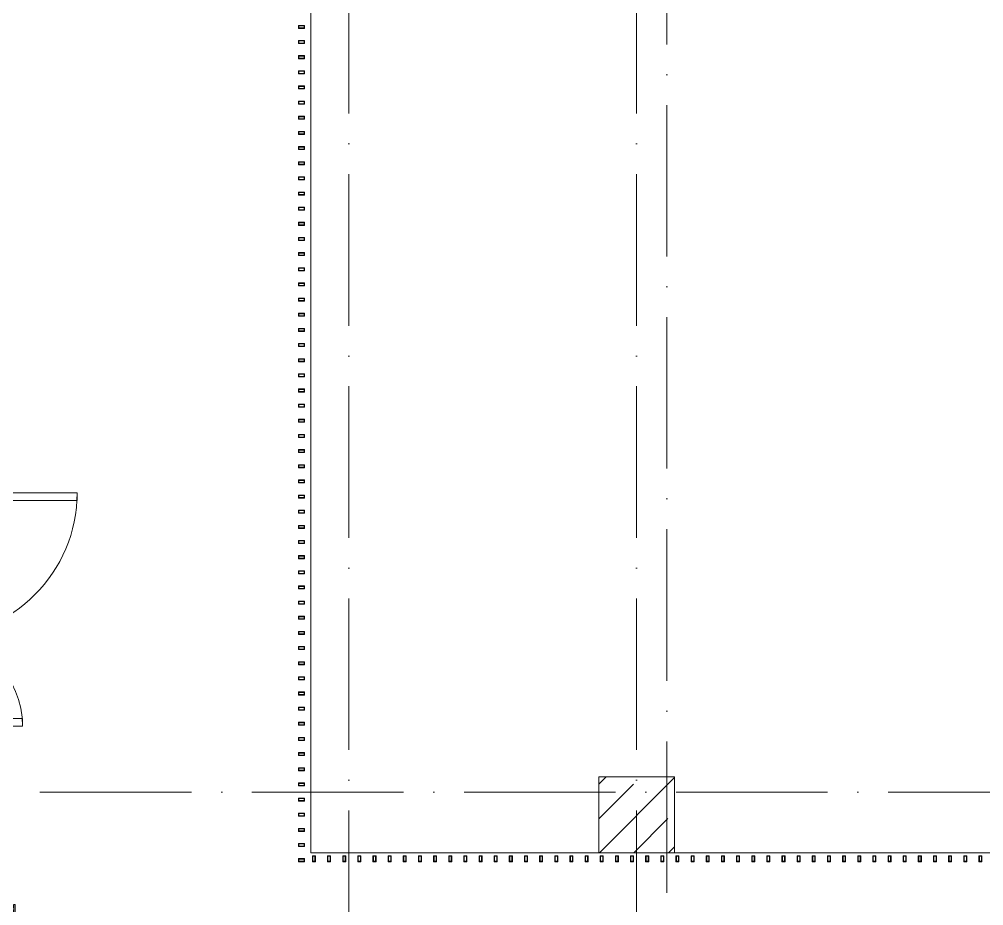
# Model space of a CAD drawing. Header units: millimetres. Extents: x -6467 to 106027, y -7090 to 195095.
# Drawn here: x 5684 to 12051, y 169445 to 175296 of the extents above; entities that cross this region are included whole.
import ezdxf

# ---------------------------------------------------------------- set-up
doc = ezdxf.new("R2010")
doc.units = ezdxf.units.MM
doc.linetypes.add('50_200_ШТРИХ_1Т_ш5_п1_п1_', pattern=[1400, 1000, -200, 0, -200])
for name, color, linetype, lineweight in [('A-DOOR', 7, 'Continuous', 9), ('A-DOOR-2', 7, 'Continuous', 5), ('A-DOOR-FRAM', 7, 'Continuous', 9), ('A-DOOR-FRAM-2', 7, 'Continuous', 5), ('A-FLOR', 7, 'Continuous', 9), ('S-COLS', 7, 'Continuous', 9), ('S-COLS-1', 7, 'Continuous', 5), ('Ограждение', 7, 'Continuous', 9), ('Ограждение-1', 7, 'Continuous', 20)]:
    doc.layers.add(name, color=color, linetype=linetype, lineweight=lineweight)
doc.layers.add('Оси-3', color=7, linetype='50_200_ШТРИХ_1Т_ш5_п1_п1_', lineweight=9, true_color=0xaaaaaa)
pattern_1 = [(135, (1456.41, 189.685), (-14.14214, -14.14214), []), (225, (1456.41, 189.685), (14.14214, -14.14214), [])]
pattern_2 = [(45, (-666.384, 189.685), (-14.1421, 14.1421), []), (135, (-666.384, 189.685), (-14.1421, -14.1421), [])]

# ---------------------------------------------------------------- blocks, each defined once
blk = doc.blocks.new('BSC_Колонна _Прямоугольная - 500х500-V6-АИ_План этажа Радиаторы_3')
at = {"layer": 'S-COLS-1'}
h = blk.add_hatch(dxfattribs=at)
h.set_pattern_fill('FP_32', color=256, style=0, pattern_type=2)
h.set_pattern_definition([(45, (-9650, -67431.04), (-228.0985, 228.0985), []), (45, (-9421.9, -67431.04), (-228.0985, 228.0985), [403.225, -80.645, 6.706, -73.939])])
h.paths.add_polyline_path([(-250, -250), (250, -250), (250, 250), (-250, 250), (-250, -189.2)])
for p, q in [((250, 250), (-250, 250)), ((-250, 250), (-250, -250)), ((250, -250), (250, 250)), ((-250, -250), (250, -250))]:
    blk.add_line(p, q, dxfattribs=at)
blk = doc.blocks.new('110_Дверь_СКБ_2Ст_Наружная1 - СОШ_Д-07_1760_1440_х2400мм_Все учебные помещения_ читальные залы-25567571-АИ_План этажа Радиаторы_3')
at = {"layer": 'A-DOOR-2'}
h = blk.add_hatch(dxfattribs=at)
h.set_pattern_fill('FP_117', color=256, style=0, pattern_type=2)
h.set_pattern_definition(pattern_1)
h.paths.add_polyline_path([(899.5, -115), (899.5, 115), (839.5, 115), (839.5, -115)])
at = {"layer": 'A-DOOR-FRAM-2'}
h = blk.add_hatch(dxfattribs=at)
h.set_pattern_fill('FP_118', color=256, style=0, pattern_type=2)
h.set_pattern_definition(pattern_2)
h.paths.add_polyline_path([(-800.5, -115), (-800.5, 115), (-860.5, 115), (-860.5, -115)])
at = {"layer": 'A-DOOR'}
for p, q in [((-750.5, 990), (-750.5, 40)), ((-700.5, 990), (-750.5, 990)), ((-700.5, 40), (-700.5, 990)), ((789.5, 630), (739.5, 630)), ((739.5, 630), (739.5, 40)), ((789.5, 40), (789.5, 630)), ((-750.5, 40), (-700.5, 40)), ((739.5, 40), (789.5, 40))]:
    blk.add_line(p, q, dxfattribs=at)
at = {"layer": 'A-DOOR-2'}
for p, q in [((-792.5, 123), (-862.5, 123)), ((-862.5, 123), (-862.5, 115)), ((-862.5, 115), (-800.5, 115)), ((-800.5, 115), (-800.5, 40)), ((-792.5, 40), (-792.5, 123)), ((901.5, 123), (831.5, 123)), ((831.5, 123), (831.5, 40)), ((839.5, 40), (839.5, 115)), ((839.5, 115), (901.5, 115)), ((901.5, 115), (901.5, 123)), ((-800.5, 40), (-792.5, 40)), ((831.5, 40), (839.5, 40)), ((-792.5, -40), (-800.5, -40)), ((-800.5, -40), (-800.5, -115)), ((-792.5, -123), (-792.5, -40)), ((839.5, -40), (831.5, -40)), ((831.5, -40), (831.5, -123)), ((839.5, -115), (839.5, -40)), ((-862.5, -115), (-862.5, -123)), ((-800.5, -115), (-862.5, -115)), ((-862.5, -123), (-792.5, -123)), ((831.5, -123), (901.5, -123)), ((901.5, -115), (839.5, -115)), ((901.5, -123), (901.5, -115))]:
    blk.add_line(p, q, dxfattribs=at)
for centre, radius, start, end in [((-750.5, 40), 950, 0, 90), ((789.5, 40), 590, 90, 180)]:
    blk.add_arc(centre, radius, start, end, dxfattribs=at)
at = {"layer": 'A-DOOR-FRAM'}
for p, q in [((-800.5, 115), (-860.5, 115)), ((-860.5, 115), (-860.5, -115)), ((-800.5, -115), (-800.5, 115)), ((899.5, 115), (839.5, 115)), ((839.5, 115), (839.5, -115)), ((899.5, -115), (899.5, 115)), ((-750.5, 40), (-800.5, 40)), ((-800.5, 40), (-800.5, -40)), ((-750.5, -10), (-750.5, 40)), ((789.5, 40), (789.5, -10)), ((839.5, 40), (789.5, 40)), ((839.5, -40), (839.5, 40)), ((-800.5, -40), (-740.5, -40)), ((-740.5, -10), (-750.5, -10)), ((-740.5, -40), (-740.5, -10)), ((789.5, -10), (779.5, -10)), ((779.5, -10), (779.5, -40)), ((779.5, -40), (839.5, -40)), ((-860.5, -115), (-800.5, -115)), ((839.5, -115), (899.5, -115))]:
    blk.add_line(p, q, dxfattribs=at)
blk = doc.blocks.new('110_Дверь_СКБ_2Ст_Наружная1 - СОШ_Д-07_1760_1440_х2400мм_Все учебные помещения_ читальные залы-25913553-АИ_План этажа Радиаторы_3')
at = {"layer": 'A-DOOR-2'}
h = blk.add_hatch(dxfattribs=at)
h.set_pattern_fill('FP_117', color=256, style=0, pattern_type=2)
h.set_pattern_definition(pattern_1)
h.paths.add_polyline_path([(899.5, -115), (899.5, 115), (839.5, 115), (839.5, -115)])
at = {"layer": 'A-DOOR-FRAM-2'}
h = blk.add_hatch(dxfattribs=at)
h.set_pattern_fill('FP_118', color=256, style=0, pattern_type=2)
h.set_pattern_definition(pattern_2)
h.paths.add_polyline_path([(-800.5, -115), (-800.5, 115), (-860.5, 115), (-860.5, -115)])
at = {"layer": 'A-DOOR'}
for p, q in [((-750.5, 990), (-750.5, 40)), ((-700.5, 990), (-750.5, 990)), ((-700.5, 40), (-700.5, 990)), ((789.5, 630), (739.5, 630)), ((739.5, 630), (739.5, 40)), ((789.5, 40), (789.5, 630)), ((-750.5, 40), (-700.5, 40)), ((739.5, 40), (789.5, 40))]:
    blk.add_line(p, q, dxfattribs=at)
at = {"layer": 'A-DOOR-2'}
for p, q in [((-792.5, 123), (-862.5, 123)), ((-862.5, 123), (-862.5, 115)), ((-862.5, 115), (-800.5, 115)), ((-800.5, 115), (-800.5, 40)), ((-792.5, 40), (-792.5, 123)), ((901.5, 123), (831.5, 123)), ((831.5, 123), (831.5, 40)), ((839.5, 40), (839.5, 115)), ((839.5, 115), (901.5, 115)), ((901.5, 115), (901.5, 123)), ((-800.5, 40), (-792.5, 40)), ((831.5, 40), (839.5, 40)), ((-792.5, -40), (-800.5, -40)), ((-800.5, -40), (-800.5, -115)), ((-792.5, -123), (-792.5, -40)), ((839.5, -40), (831.5, -40)), ((831.5, -40), (831.5, -123)), ((839.5, -115), (839.5, -40)), ((-862.5, -115), (-862.5, -123)), ((-800.5, -115), (-862.5, -115)), ((-862.5, -123), (-792.5, -123)), ((831.5, -123), (901.5, -123)), ((901.5, -115), (839.5, -115)), ((901.5, -123), (901.5, -115))]:
    blk.add_line(p, q, dxfattribs=at)
for centre, radius, start, end in [((-750.5, 40), 950, 0, 90), ((789.5, 40), 590, 90, 180)]:
    blk.add_arc(centre, radius, start, end, dxfattribs=at)
at = {"layer": 'A-DOOR-FRAM'}
for p, q in [((-800.5, 115), (-860.5, 115)), ((-860.5, 115), (-860.5, -115)), ((-800.5, -115), (-800.5, 115)), ((899.5, 115), (839.5, 115)), ((839.5, 115), (839.5, -115)), ((899.5, -115), (899.5, 115)), ((-750.5, 40), (-800.5, 40)), ((-800.5, 40), (-800.5, -40)), ((-750.5, -10), (-750.5, 40)), ((789.5, 40), (789.5, -10)), ((839.5, 40), (789.5, 40)), ((839.5, -40), (839.5, 40)), ((-800.5, -40), (-740.5, -40)), ((-740.5, -10), (-750.5, -10)), ((-740.5, -40), (-740.5, -10)), ((789.5, -10), (779.5, -10)), ((779.5, -10), (779.5, -40)), ((779.5, -40), (839.5, -40)), ((-860.5, -115), (-800.5, -115)), ((839.5, -115), (899.5, -115))]:
    blk.add_line(p, q, dxfattribs=at)
blk = doc.blocks.new('О_Балясина_Труба_ГОСТ 86452 - О_Балясина_Труба_ГОСТ 8645-68 2-26159581-АИ_План этажа Радиаторы_3')
at = {"layer": 'Ограждение-1'}
for p, q in [((10, 20), (-10, 20)), ((-10, 20), (-10, -20)), ((-7, -17), (-7, 17)), ((-7, 17), (7, 17)), ((7, 17), (7, -17)), ((10, -20), (10, 20)), ((-10, -20), (10, -20)), ((7, -17), (-7, -17))]:
    blk.add_line(p, q, dxfattribs=at)
blk = doc.blocks.new('О_Элемент ограждения_Обод_Труба_ГОСТ 86452 - О_Элемент ограждения_Обод_Труба_ГОСТ 8645-68 2-28781764-АИ_План этажа Радиаторы_3')
at = {"layer": 'Ограждение-1'}
for p, q in [((-6900, 20), (-6920, 20)), ((-6920, 20), (-6920, -20)), ((-6917, 17), (-6903, 17)), ((-6917, -17), (-6917, 17)), ((-6903, 17), (-6903, -17)), ((-6900, -20), (-6900, 20)), ((0, 20), (-20, 20)), ((-20, 20), (-20, -20)), ((-17, 17), (-3, 17)), ((-17, -17), (-17, 17)), ((-3, 17), (-3, -17)), ((0, -20), (0, 20)), ((-6920, -20), (-6900, -20)), ((-6903, -17), (-6917, -17)), ((-20, -20), (0, -20)), ((-3, -17), (-17, -17))]:
    blk.add_line(p, q, dxfattribs=at)
blk = doc.blocks.new('О_Элемент ограждения_Обод_Труба_ГОСТ 86452 - О_Элемент ограждения_Обод_Труба_ГОСТ 8645-68 2-28782402-АИ_План этажа Радиаторы_3')
at = {"layer": 'Ограждение-1'}
for p, q in [((0, 20), (-20, 20)), ((-20, 20), (-20, -20)), ((-17, 17), (-3, 17)), ((-17, -17), (-17, 17)), ((-3, 17), (-3, -17)), ((0, -20), (0, 20)), ((-20, -20), (0, -20)), ((-3, -17), (-17, -17))]:
    blk.add_line(p, q, dxfattribs=at)

msp = doc.modelspace()

# ---------------------------------------------------------------- linework, layer by layer
at = {"layer": 'A-FLOR'}
for p, q in [((7609.4, 169795.1), (7609.4, 176694.7)), ((9509.4, 169795.1), (7609.4, 169795.1)), ((13109.4, 169795.1), (10009.4, 169795.1))]:
    msp.add_line(p, q, dxfattribs=at)
at = {"layer": 'Оси-3'}
for p, q in [((7859.4, 155072), (7859.4, 193895)), ((9759.4, 155072), (9759.4, 193895)), ((9959.4, 96724.3), (9959.4, 193895)), ((104827.4, 170195.1), (-5157.9, 170195.1))]:
    msp.add_line(p, q, dxfattribs=at)

# ---------------------------------------------------------------- block references
at = {"layer": 'A-DOOR-2', "rotation": 269.9999999999999}
for name, p in [('110_Дверь_СКБ_2Ст_Наружная1 - СОШ_Д-07_1760_1440_х2400мм_Все учебные помещения_ читальные залы-25913553-АИ_План этажа Радиаторы_3', (5076.4, 171419.6)), ('110_Дверь_СКБ_2Ст_Наружная1 - СОШ_Д-07_1760_1440_х2400мм_Все учебные помещения_ читальные залы-25567571-АИ_План этажа Радиаторы_3', (5534.4, 168589.6))]:
    msp.add_blockref(name, p, dxfattribs=at)
at = {"layer": 'S-COLS'}
msp.add_blockref('BSC_Колонна _Прямоугольная - 500х500-V6-АИ_План этажа Радиаторы_3', (9759.4, 170045.1), dxfattribs=at)
at = {"layer": 'Ограждение'}
for name, p, rotation in [('О_Элемент ограждения_Обод_Труба_ГОСТ 86452 - О_Элемент ограждения_Обод_Труба_ГОСТ 8645-68 2-28781764-АИ_План этажа Радиаторы_3', (7547, 169735.6), 270.0000000000001), ('О_Балясина_Труба_ГОСТ 86452 - О_Балясина_Труба_ГОСТ 8645-68 2-26159581-АИ_План этажа Радиаторы_3', (7547, 175245.6), 90.00000000000024), ('О_Балясина_Труба_ГОСТ 86452 - О_Балясина_Труба_ГОСТ 8645-68 2-26159581-АИ_План этажа Радиаторы_3', (7547, 175145.6), 90.00000000000024), ('О_Балясина_Труба_ГОСТ 86452 - О_Балясина_Труба_ГОСТ 8645-68 2-26159581-АИ_План этажа Радиаторы_3', (7547, 175045.6), 90.00000000000024), ('О_Балясина_Труба_ГОСТ 86452 - О_Балясина_Труба_ГОСТ 8645-68 2-26159581-АИ_План этажа Радиаторы_3', (7547, 174945.6), 90.00000000000024), ('О_Балясина_Труба_ГОСТ 86452 - О_Балясина_Труба_ГОСТ 8645-68 2-26159581-АИ_План этажа Радиаторы_3', (7547, 174845.6), 90.00000000000024), ('О_Балясина_Труба_ГОСТ 86452 - О_Балясина_Труба_ГОСТ 8645-68 2-26159581-АИ_План этажа Радиаторы_3', (7547, 174745.6), 90.00000000000024), ('О_Балясина_Труба_ГОСТ 86452 - О_Балясина_Труба_ГОСТ 8645-68 2-26159581-АИ_План этажа Радиаторы_3', (7547, 174645.6), 90.00000000000024), ('О_Балясина_Труба_ГОСТ 86452 - О_Балясина_Труба_ГОСТ 8645-68 2-26159581-АИ_План этажа Радиаторы_3', (7547, 174545.6), 90.00000000000024), ('О_Балясина_Труба_ГОСТ 86452 - О_Балясина_Труба_ГОСТ 8645-68 2-26159581-АИ_План этажа Радиаторы_3', (7547, 174445.6), 90.00000000000024), ('О_Балясина_Труба_ГОСТ 86452 - О_Балясина_Труба_ГОСТ 8645-68 2-26159581-АИ_План этажа Радиаторы_3', (7547, 174345.6), 90.00000000000024), ('О_Балясина_Труба_ГОСТ 86452 - О_Балясина_Труба_ГОСТ 8645-68 2-26159581-АИ_План этажа Радиаторы_3', (7547, 174245.6), 90.00000000000024), ('О_Балясина_Труба_ГОСТ 86452 - О_Балясина_Труба_ГОСТ 8645-68 2-26159581-АИ_План этажа Радиаторы_3', (7547, 174145.6), 90.00000000000024), ('О_Балясина_Труба_ГОСТ 86452 - О_Балясина_Труба_ГОСТ 8645-68 2-26159581-АИ_План этажа Радиаторы_3', (7547, 174045.6), 90.00000000000024), ('О_Балясина_Труба_ГОСТ 86452 - О_Балясина_Труба_ГОСТ 8645-68 2-26159581-АИ_План этажа Радиаторы_3', (7547, 173945.6), 90.00000000000024), ('О_Балясина_Труба_ГОСТ 86452 - О_Балясина_Труба_ГОСТ 8645-68 2-26159581-АИ_План этажа Радиаторы_3', (7547, 173845.6), 90.00000000000024), ('О_Балясина_Труба_ГОСТ 86452 - О_Балясина_Труба_ГОСТ 8645-68 2-26159581-АИ_План этажа Радиаторы_3', (7547, 173745.6), 90.00000000000024), ('О_Балясина_Труба_ГОСТ 86452 - О_Балясина_Труба_ГОСТ 8645-68 2-26159581-АИ_План этажа Радиаторы_3', (7547, 173645.6), 90.00000000000024), ('О_Балясина_Труба_ГОСТ 86452 - О_Балясина_Труба_ГОСТ 8645-68 2-26159581-АИ_План этажа Радиаторы_3', (7547, 173545.6), 90.00000000000024), ('О_Балясина_Труба_ГОСТ 86452 - О_Балясина_Труба_ГОСТ 8645-68 2-26159581-АИ_План этажа Радиаторы_3', (7547, 173445.6), 90.00000000000024), ('О_Балясина_Труба_ГОСТ 86452 - О_Балясина_Труба_ГОСТ 8645-68 2-26159581-АИ_План этажа Радиаторы_3', (7547, 173345.6), 90.00000000000024), ('О_Балясина_Труба_ГОСТ 86452 - О_Балясина_Труба_ГОСТ 8645-68 2-26159581-АИ_План этажа Радиаторы_3', (7547, 173245.6), 90.00000000000024), ('О_Балясина_Труба_ГОСТ 86452 - О_Балясина_Труба_ГОСТ 8645-68 2-26159581-АИ_План этажа Радиаторы_3', (7547, 173145.6), 90.00000000000024), ('О_Балясина_Труба_ГОСТ 86452 - О_Балясина_Труба_ГОСТ 8645-68 2-26159581-АИ_План этажа Радиаторы_3', (7547, 173045.6), 90.00000000000024), ('О_Балясина_Труба_ГОСТ 86452 - О_Балясина_Труба_ГОСТ 8645-68 2-26159581-АИ_План этажа Радиаторы_3', (7547, 172945.6), 90.00000000000024), ('О_Балясина_Труба_ГОСТ 86452 - О_Балясина_Труба_ГОСТ 8645-68 2-26159581-АИ_План этажа Радиаторы_3', (7547, 172845.6), 90.00000000000024), ('О_Балясина_Труба_ГОСТ 86452 - О_Балясина_Труба_ГОСТ 8645-68 2-26159581-АИ_План этажа Радиаторы_3', (7547, 172745.6), 90.00000000000024), ('О_Балясина_Труба_ГОСТ 86452 - О_Балясина_Труба_ГОСТ 8645-68 2-26159581-АИ_План этажа Радиаторы_3', (7547, 172645.6), 90.00000000000024), ('О_Балясина_Труба_ГОСТ 86452 - О_Балясина_Труба_ГОСТ 8645-68 2-26159581-АИ_План этажа Радиаторы_3', (7547, 172545.6), 90.00000000000024), ('О_Балясина_Труба_ГОСТ 86452 - О_Балясина_Труба_ГОСТ 8645-68 2-26159581-АИ_План этажа Радиаторы_3', (7547, 172445.6), 90.00000000000024), ('О_Балясина_Труба_ГОСТ 86452 - О_Балясина_Труба_ГОСТ 8645-68 2-26159581-АИ_План этажа Радиаторы_3', (7547, 172345.6), 90.00000000000024), ('О_Балясина_Труба_ГОСТ 86452 - О_Балясина_Труба_ГОСТ 8645-68 2-26159581-АИ_План этажа Радиаторы_3', (7547, 172245.6), 90.00000000000024), ('О_Балясина_Труба_ГОСТ 86452 - О_Балясина_Труба_ГОСТ 8645-68 2-26159581-АИ_План этажа Радиаторы_3', (7547, 172145.6), 90.00000000000024), ('О_Балясина_Труба_ГОСТ 86452 - О_Балясина_Труба_ГОСТ 8645-68 2-26159581-АИ_План этажа Радиаторы_3', (7547, 172045.6), 90.00000000000024), ('О_Балясина_Труба_ГОСТ 86452 - О_Балясина_Труба_ГОСТ 8645-68 2-26159581-АИ_План этажа Радиаторы_3', (7547, 171945.6), 90.00000000000024), ('О_Балясина_Труба_ГОСТ 86452 - О_Балясина_Труба_ГОСТ 8645-68 2-26159581-АИ_План этажа Радиаторы_3', (7547, 171845.6), 90.00000000000024), ('О_Балясина_Труба_ГОСТ 86452 - О_Балясина_Труба_ГОСТ 8645-68 2-26159581-АИ_План этажа Радиаторы_3', (7547, 171745.6), 90.00000000000024), ('О_Балясина_Труба_ГОСТ 86452 - О_Балясина_Труба_ГОСТ 8645-68 2-26159581-АИ_План этажа Радиаторы_3', (7547, 171645.6), 90.00000000000024), ('О_Балясина_Труба_ГОСТ 86452 - О_Балясина_Труба_ГОСТ 8645-68 2-26159581-АИ_План этажа Радиаторы_3', (7547, 171545.6), 90.00000000000024), ('О_Балясина_Труба_ГОСТ 86452 - О_Балясина_Труба_ГОСТ 8645-68 2-26159581-АИ_План этажа Радиаторы_3', (7547, 171445.6), 90.00000000000024), ('О_Балясина_Труба_ГОСТ 86452 - О_Балясина_Труба_ГОСТ 8645-68 2-26159581-АИ_План этажа Радиаторы_3', (7547, 171345.6), 90.00000000000024), ('О_Балясина_Труба_ГОСТ 86452 - О_Балясина_Труба_ГОСТ 8645-68 2-26159581-АИ_План этажа Радиаторы_3', (7547, 171245.6), 90.00000000000024), ('О_Балясина_Труба_ГОСТ 86452 - О_Балясина_Труба_ГОСТ 8645-68 2-26159581-АИ_План этажа Радиаторы_3', (7547, 171145.6), 90.00000000000024), ('О_Балясина_Труба_ГОСТ 86452 - О_Балясина_Труба_ГОСТ 8645-68 2-26159581-АИ_План этажа Радиаторы_3', (7547, 171045.6), 90.00000000000024), ('О_Балясина_Труба_ГОСТ 86452 - О_Балясина_Труба_ГОСТ 8645-68 2-26159581-АИ_План этажа Радиаторы_3', (7547, 170945.6), 90.00000000000024), ('О_Балясина_Труба_ГОСТ 86452 - О_Балясина_Труба_ГОСТ 8645-68 2-26159581-АИ_План этажа Радиаторы_3', (7547, 170845.6), 90.00000000000024), ('О_Балясина_Труба_ГОСТ 86452 - О_Балясина_Труба_ГОСТ 8645-68 2-26159581-АИ_План этажа Радиаторы_3', (7547, 170745.6), 90.00000000000024), ('О_Балясина_Труба_ГОСТ 86452 - О_Балясина_Труба_ГОСТ 8645-68 2-26159581-АИ_План этажа Радиаторы_3', (7547, 170645.6), 90.00000000000024), ('О_Балясина_Труба_ГОСТ 86452 - О_Балясина_Труба_ГОСТ 8645-68 2-26159581-АИ_План этажа Радиаторы_3', (7547, 170545.6), 90.00000000000024), ('О_Балясина_Труба_ГОСТ 86452 - О_Балясина_Труба_ГОСТ 8645-68 2-26159581-АИ_План этажа Радиаторы_3', (7547, 170445.6), 90.00000000000024), ('О_Балясина_Труба_ГОСТ 86452 - О_Балясина_Труба_ГОСТ 8645-68 2-26159581-АИ_План этажа Радиаторы_3', (7547, 170345.6), 90.00000000000024), ('О_Балясина_Труба_ГОСТ 86452 - О_Балясина_Труба_ГОСТ 8645-68 2-26159581-АИ_План этажа Радиаторы_3', (7547, 170245.6), 90.00000000000024), ('О_Балясина_Труба_ГОСТ 86452 - О_Балясина_Труба_ГОСТ 8645-68 2-26159581-АИ_План этажа Радиаторы_3', (7547, 170145.6), 90.00000000000024), ('О_Балясина_Труба_ГОСТ 86452 - О_Балясина_Труба_ГОСТ 8645-68 2-26159581-АИ_План этажа Радиаторы_3', (7547, 170045.6), 90.00000000000024), ('О_Балясина_Труба_ГОСТ 86452 - О_Балясина_Труба_ГОСТ 8645-68 2-26159581-АИ_План этажа Радиаторы_3', (7547, 169945.6), 90.00000000000024), ('О_Балясина_Труба_ГОСТ 86452 - О_Балясина_Труба_ГОСТ 8645-68 2-26159581-АИ_План этажа Радиаторы_3', (7547, 169845.6), 90.00000000000024), ('О_Элемент ограждения_Обод_Труба_ГОСТ 86452 - О_Элемент ограждения_Обод_Труба_ГОСТ 8645-68 2-28782402-АИ_План этажа Радиаторы_3', (7619.4, 169755.1), 180)]:
    msp.add_blockref(name, p, dxfattribs=dict(at, rotation=rotation))
for p in [(7729.4, 169755.1), (7829.4, 169755.1), (7929.4, 169755.1), (8029.4, 169755.1), (8129.4, 169755.1), (8229.4, 169755.1), (8329.4, 169755.1), (8429.4, 169755.1), (8529.4, 169755.1), (8629.4, 169755.1), (8729.4, 169755.1), (8829.4, 169755.1), (8929.4, 169755.1), (9029.4, 169755.1), (9129.4, 169755.1), (9229.4, 169755.1), (9329.4, 169755.1), (9429.4, 169755.1), (9529.4, 169755.1), (9629.4, 169755.1), (9729.4, 169755.1), (9829.4, 169755.1), (9929.4, 169755.1), (10029.4, 169755.1), (10129.4, 169755.1), (10229.4, 169755.1), (10329.4, 169755.1), (10429.4, 169755.1), (10529.4, 169755.1), (10629.4, 169755.1), (10729.4, 169755.1), (10829.4, 169755.1), (10929.4, 169755.1), (11029.4, 169755.1), (11129.4, 169755.1), (11229.4, 169755.1), (11329.4, 169755.1), (11429.4, 169755.1), (11529.4, 169755.1), (11629.4, 169755.1), (11729.4, 169755.1), (11829.4, 169755.1), (11929.4, 169755.1), (12029.4, 169755.1)]:
    msp.add_blockref('О_Балясина_Труба_ГОСТ 86452 - О_Балясина_Труба_ГОСТ 8645-68 2-26159581-АИ_План этажа Радиаторы_3', p, dxfattribs=at)

doc.saveas('drawing.dxf')
